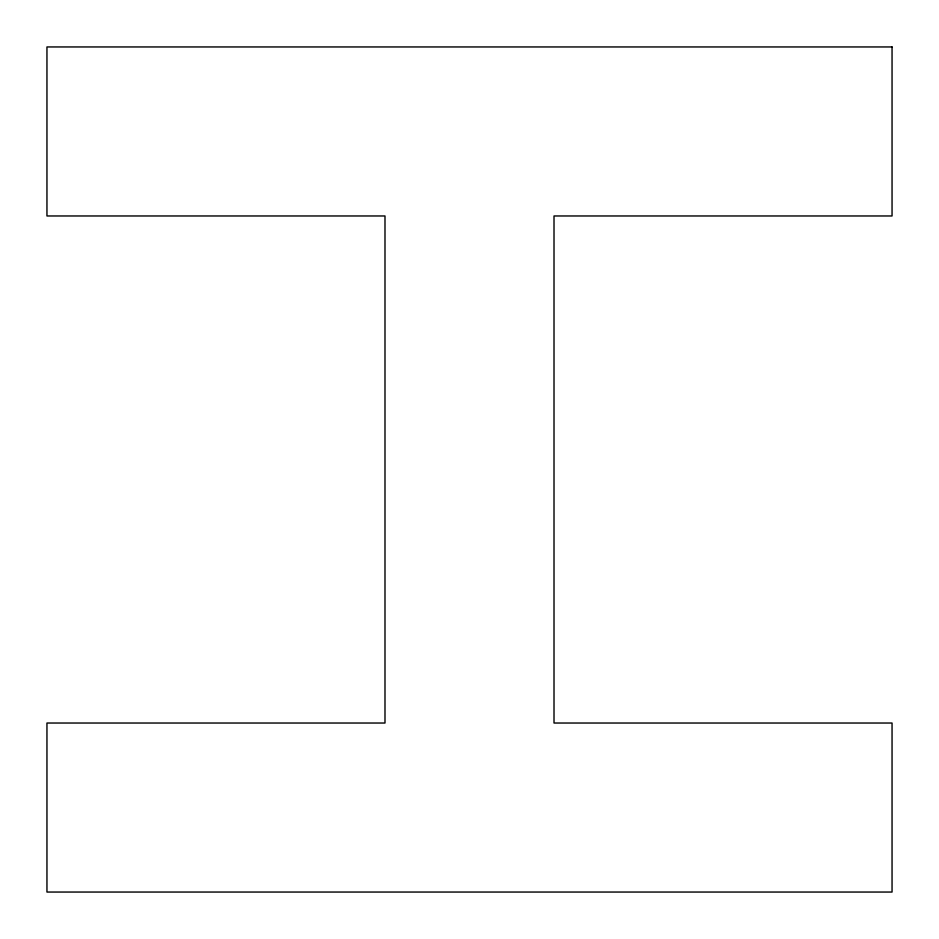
<?xml version="1.0" encoding="UTF-8"?>
<svg xmlns="http://www.w3.org/2000/svg" width="939" height="939" viewBox="0 0 939 939"><rect width="100%" height="100%" fill="white"/><g stroke="black" fill="none" stroke-linecap="round" stroke-linejoin="round"><path stroke-width="1.41" d="M892.05 46.95L46.95 46.95L46.95 215.97L384.99 215.97L384.99 723.03L46.95 723.03L46.95 892.05L892.05 892.05L892.05 723.03L554.01 723.03L554.01 215.97L892.05 215.97L892.05 46.95"/></g></svg>
